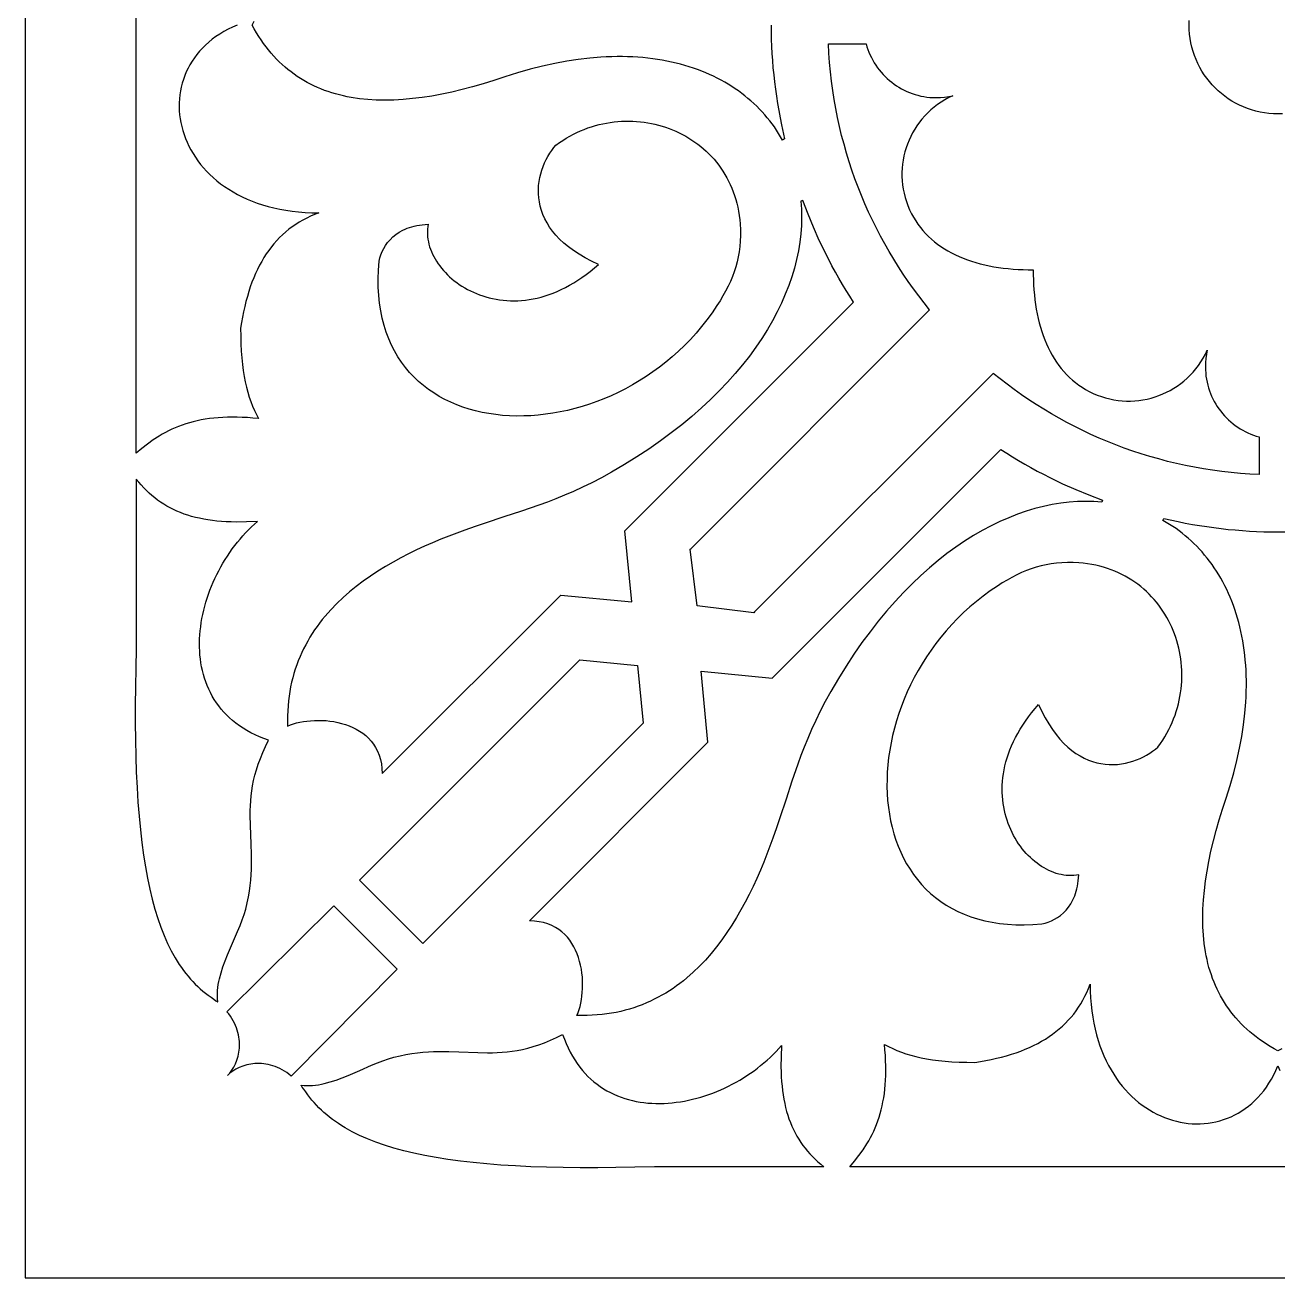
# Model space of a CAD drawing. Extents: x -86.7 to -36.7, y -118.9 to -68.9.
# Drawn here: x -86.72 to -61.72, y -118.87 to -93.87 of the extents above; entities that cross this region are included whole.
import ezdxf

# ---------------------------------------------------------------- set-up
doc = ezdxf.new("R2010")
doc.units = 0
doc.header["$MEASUREMENT"] = 0
doc.layers.add('LAYER_1', color=18, linetype='CONTINUOUS')

msp = doc.modelspace()

# ---------------------------------------------------------------- linework, layer by layer
at = {"layer": 'LAYER_1'}
for points in [[(-86.719, -118.871), (-36.719, -118.871), (-36.719, -68.871), (-86.719, -68.871)], [(-66.601, -98.754), (-66.601, -98.856), (-66.599, -98.958), (-66.594, -99.058), (-66.588, -99.158), (-66.579, -99.256), (-66.569, -99.352), (-66.556, -99.447), (-66.541, -99.541), (-66.523, -99.633), (-66.504, -99.724), (-66.482, -99.812), (-66.458, -99.9), (-66.432, -99.985), (-66.404, -100.068), (-66.373, -100.15), (-66.34, -100.229), (-66.304, -100.307), (-66.267, -100.382), (-66.227, -100.456), (-66.184, -100.527), (-66.139, -100.595), (-66.092, -100.662), (-66.042, -100.726), (-65.99, -100.787), (-65.936, -100.846), (-65.879, -100.903), (-65.819, -100.956), (-65.757, -101.007), (-65.693, -101.055), (-65.626, -101.1), (-65.556, -101.143), (-65.484, -101.182), (-65.404, -101.221), (-65.324, -101.255), (-65.242, -101.284), (-65.16, -101.31), (-65.077, -101.331), (-64.994, -101.348), (-64.91, -101.36), (-64.827, -101.368), (-64.743, -101.373), (-64.66, -101.373), (-64.577, -101.369), (-64.494, -101.361), (-64.413, -101.349), (-64.331, -101.334), (-64.251, -101.314), (-64.172, -101.291), (-64.094, -101.264), (-64.017, -101.233), (-63.942, -101.199), (-63.869, -101.161), (-63.797, -101.119), (-63.727, -101.074), (-63.66, -101.026), (-63.594, -100.974), (-63.531, -100.918), (-63.47, -100.86), (-63.412, -100.798), (-63.357, -100.733), (-63.305, -100.664), (-63.256, -100.593), (-63.21, -100.518), (-63.168, -100.44), (-63.129, -100.359), (-63.145, -100.44), (-63.157, -100.522), (-63.164, -100.606), (-63.167, -100.69), (-63.165, -100.753), (-63.161, -100.815), (-63.155, -100.876), (-63.146, -100.936), (-63.134, -100.996), (-63.12, -101.054), (-63.104, -101.112), (-63.086, -101.168), (-63.065, -101.224), (-63.042, -101.278), (-63.017, -101.332), (-62.99, -101.384), (-62.961, -101.435), (-62.93, -101.484), (-62.897, -101.532), (-62.862, -101.579), (-62.825, -101.624), (-62.786, -101.668), (-62.746, -101.71), (-62.704, -101.751), (-62.661, -101.789), (-62.616, -101.826), (-62.57, -101.862), (-62.522, -101.895), (-62.472, -101.926), (-62.422, -101.956), (-62.37, -101.983), (-62.317, -102.009), (-62.262, -102.032), (-62.207, -102.053), (-62.151, -102.072), (-62.093, -102.089), (-62.093, -102.841), (-62.281, -102.832), (-62.468, -102.818), (-62.654, -102.801), (-62.839, -102.78), (-63.023, -102.755), (-63.205, -102.727), (-63.386, -102.694), (-63.566, -102.659), (-63.745, -102.619), (-63.922, -102.577), (-64.098, -102.53), (-64.273, -102.481), (-64.446, -102.427), (-64.617, -102.371), (-64.787, -102.311), (-64.956, -102.248), (-65.122, -102.181), (-65.287, -102.112), (-65.451, -102.039), (-65.612, -101.963), (-65.772, -101.884), (-65.93, -101.802), (-66.087, -101.717), (-66.241, -101.628), (-66.393, -101.537), (-66.544, -101.443), (-66.692, -101.347), (-66.839, -101.247), (-66.983, -101.144), (-67.125, -101.039), (-67.265, -100.931), (-67.403, -100.821), (-72.165, -105.583), (-72.18, -105.597), (-73.31, -105.463), (-73.445, -104.332), (-73.431, -104.317), (-68.669, -99.555), (-68.779, -99.417), (-68.887, -99.277), (-68.992, -99.135), (-69.095, -98.991), (-69.195, -98.844), (-69.291, -98.696), (-69.385, -98.545), (-69.476, -98.393), (-69.565, -98.239), (-69.65, -98.082), (-69.732, -97.924), (-69.811, -97.765), (-69.887, -97.603), (-69.96, -97.439), (-70.029, -97.274), (-70.096, -97.108), (-70.159, -96.939), (-70.219, -96.769), (-70.275, -96.598), (-70.329, -96.425), (-70.378, -96.25), (-70.425, -96.074), (-70.467, -95.897), (-70.507, -95.718), (-70.542, -95.538), (-70.575, -95.357), (-70.603, -95.175), (-70.628, -94.991), (-70.649, -94.806), (-70.666, -94.62), (-70.68, -94.433), (-70.689, -94.245), (-69.937, -94.245), (-69.92, -94.303), (-69.901, -94.359), (-69.88, -94.415), (-69.857, -94.469), (-69.831, -94.522), (-69.804, -94.574), (-69.774, -94.624), (-69.743, -94.674), (-69.71, -94.722), (-69.674, -94.768), (-69.637, -94.813), (-69.598, -94.857), (-69.558, -94.898), (-69.516, -94.939), (-69.472, -94.977), (-69.427, -95.014), (-69.38, -95.049), (-69.332, -95.082), (-69.283, -95.113), (-69.232, -95.142), (-69.18, -95.169), (-69.126, -95.194), (-69.072, -95.217), (-69.016, -95.238), (-68.96, -95.257), (-68.902, -95.273), (-68.843, -95.287), (-68.784, -95.298), (-68.724, -95.307), (-68.663, -95.314), (-68.601, -95.318), (-68.538, -95.319), (-68.453, -95.316), (-68.37, -95.309), (-68.288, -95.297), (-68.207, -95.281), (-68.289, -95.32), (-68.366, -95.362), (-68.441, -95.408), (-68.512, -95.457), (-68.581, -95.51), (-68.646, -95.565), (-68.708, -95.623), (-68.766, -95.683), (-68.822, -95.746), (-68.874, -95.812), (-68.922, -95.879), (-68.967, -95.949), (-69.009, -96.021), (-69.047, -96.094), (-69.081, -96.17), (-69.112, -96.246), (-69.139, -96.324), (-69.162, -96.403), (-69.182, -96.483), (-69.197, -96.565), (-69.209, -96.646), (-69.217, -96.729), (-69.221, -96.812), (-69.221, -96.895), (-69.216, -96.979), (-69.208, -97.062), (-69.195, -97.146), (-69.179, -97.229), (-69.158, -97.311), (-69.132, -97.394), (-69.103, -97.475), (-69.069, -97.556), (-69.03, -97.635), (-68.991, -97.708), (-68.948, -97.777), (-68.903, -97.844), (-68.855, -97.909), (-68.804, -97.971), (-68.75, -98.031), (-68.694, -98.088), (-68.635, -98.142), (-68.574, -98.194), (-68.51, -98.244), (-68.443, -98.291), (-68.375, -98.336), (-68.304, -98.379), (-68.23, -98.419), (-68.155, -98.456), (-68.077, -98.492), (-67.998, -98.525), (-67.916, -98.556), (-67.833, -98.584), (-67.747, -98.61), (-67.66, -98.634), (-67.571, -98.656), (-67.481, -98.675), (-67.389, -98.693), (-67.295, -98.708), (-67.2, -98.721), (-67.103, -98.732), (-67.005, -98.74), (-66.906, -98.747), (-66.806, -98.751), (-66.704, -98.753)], [(-78.676, -97.845), (-78.684, -97.894), (-78.689, -97.944), (-78.691, -97.993), (-78.691, -98.043), (-78.687, -98.094), (-78.681, -98.144), (-78.672, -98.194), (-78.661, -98.244), (-78.646, -98.294), (-78.63, -98.344), (-78.61, -98.393), (-78.589, -98.442), (-78.565, -98.491), (-78.538, -98.539), (-78.509, -98.586), (-78.478, -98.633), (-78.445, -98.679), (-78.41, -98.724), (-78.372, -98.768), (-78.333, -98.812), (-78.291, -98.854), (-78.247, -98.895), (-78.202, -98.935), (-78.155, -98.974), (-78.105, -99.011), (-78.054, -99.047), (-78.002, -99.082), (-77.947, -99.115), (-77.891, -99.146), (-77.833, -99.176), (-77.774, -99.204), (-77.714, -99.23), (-77.652, -99.254), (-77.588, -99.276), (-77.523, -99.296), (-77.457, -99.314), (-77.39, -99.329), (-77.321, -99.343), (-77.251, -99.354), (-77.181, -99.362), (-77.109, -99.368), (-77.036, -99.372), (-76.962, -99.373), (-76.887, -99.371), (-76.812, -99.366), (-76.735, -99.358), (-76.658, -99.348), (-76.58, -99.334), (-76.501, -99.318), (-76.422, -99.298), (-76.342, -99.275), (-76.262, -99.248), (-76.181, -99.219), (-76.1, -99.185), (-76.019, -99.149), (-75.937, -99.108), (-75.855, -99.064), (-75.772, -99.016), (-75.69, -98.965), (-75.607, -98.909), (-75.524, -98.85), (-75.441, -98.786), (-75.358, -98.718), (-75.275, -98.647), (-75.415, -98.582), (-75.545, -98.515), (-75.665, -98.445), (-75.775, -98.373), (-75.876, -98.299), (-75.968, -98.222), (-76.052, -98.144), (-76.127, -98.065), (-76.194, -97.984), (-76.253, -97.903), (-76.304, -97.82), (-76.348, -97.737), (-76.385, -97.653), (-76.415, -97.569), (-76.439, -97.485), (-76.457, -97.402), (-76.468, -97.318), (-76.474, -97.236), (-76.475, -97.154), (-76.471, -97.073), (-76.462, -96.994), (-76.448, -96.916), (-76.43, -96.84), (-76.408, -96.765), (-76.383, -96.693), (-76.354, -96.623), (-76.322, -96.556), (-76.287, -96.492), (-76.25, -96.43), (-76.21, -96.372), (-76.169, -96.317), (-76.126, -96.266), (-76.058, -96.217), (-75.989, -96.172), (-75.92, -96.128), (-75.85, -96.088), (-75.779, -96.05), (-75.707, -96.015), (-75.634, -95.983), (-75.562, -95.953), (-75.488, -95.925), (-75.414, -95.9), (-75.34, -95.878), (-75.266, -95.858), (-75.191, -95.841), (-75.116, -95.826), (-75.041, -95.814), (-74.965, -95.804), (-74.89, -95.796), (-74.815, -95.791), (-74.74, -95.788), (-74.665, -95.788), (-74.59, -95.79), (-74.516, -95.794), (-74.442, -95.801), (-74.368, -95.81), (-74.295, -95.821), (-74.222, -95.834), (-74.15, -95.85), (-74.078, -95.868), (-74.008, -95.888), (-73.938, -95.91), (-73.869, -95.935), (-73.8, -95.961), (-73.733, -95.99), (-73.667, -96.021), (-73.602, -96.054), (-73.537, -96.089), (-73.475, -96.126), (-73.413, -96.165), (-73.353, -96.206), (-73.294, -96.25), (-73.236, -96.295), (-73.18, -96.342), (-73.126, -96.391), (-73.073, -96.442), (-73.022, -96.495), (-72.972, -96.55), (-72.925, -96.607), (-72.879, -96.665), (-72.835, -96.726), (-72.793, -96.788), (-72.754, -96.852), (-72.716, -96.918), (-72.68, -96.985), (-72.647, -97.055), (-72.616, -97.126), (-72.588, -97.199), (-72.561, -97.273), (-72.538, -97.35), (-72.516, -97.428), (-72.498, -97.507), (-72.482, -97.588), (-72.468, -97.671), (-72.458, -97.755), (-72.45, -97.841), (-72.444, -97.958), (-72.443, -98.072), (-72.447, -98.182), (-72.456, -98.289), (-72.469, -98.394), (-72.488, -98.497), (-72.51, -98.598), (-72.538, -98.697), (-72.569, -98.795), (-72.606, -98.891), (-72.646, -98.988), (-72.691, -99.083), (-72.74, -99.179), (-72.794, -99.275), (-72.851, -99.371), (-72.913, -99.468), (-73.011, -99.613), (-73.113, -99.753), (-73.219, -99.888), (-73.33, -100.018), (-73.443, -100.144), (-73.561, -100.264), (-73.681, -100.38), (-73.805, -100.491), (-73.932, -100.597), (-74.061, -100.698), (-74.192, -100.794), (-74.326, -100.885), (-74.463, -100.971), (-74.601, -101.053), (-74.74, -101.129), (-74.882, -101.201), (-75.024, -101.267), (-75.168, -101.329), (-75.313, -101.385), (-75.458, -101.436), (-75.604, -101.483), (-75.75, -101.524), (-75.897, -101.561), (-76.043, -101.592), (-76.19, -101.618), (-76.335, -101.639), (-76.481, -101.656), (-76.625, -101.667), (-76.768, -101.672), (-76.911, -101.673), (-77.052, -101.669), (-77.191, -101.659), (-77.328, -101.645), (-77.464, -101.625), (-77.597, -101.6), (-77.728, -101.57), (-77.857, -101.535), (-77.983, -101.494), (-78.105, -101.449), (-78.225, -101.398), (-78.341, -101.341), (-78.454, -101.28), (-78.563, -101.213), (-78.669, -101.141), (-78.77, -101.064), (-78.866, -100.982), (-78.959, -100.894), (-79.046, -100.801), (-79.129, -100.703), (-79.207, -100.599), (-79.279, -100.49), (-79.346, -100.375), (-79.408, -100.256), (-79.463, -100.13), (-79.513, -100), (-79.556, -99.864), (-79.593, -99.723), (-79.623, -99.576), (-79.646, -99.424), (-79.663, -99.266), (-79.672, -99.103), (-79.674, -98.935), (-79.668, -98.761), (-79.654, -98.582), (-79.638, -98.518), (-79.617, -98.455), (-79.592, -98.392), (-79.562, -98.33), (-79.526, -98.269), (-79.484, -98.21), (-79.437, -98.154), (-79.382, -98.1), (-79.322, -98.05), (-79.253, -98.005), (-79.178, -97.963), (-79.137, -97.945), (-79.095, -97.927), (-79.05, -97.911), (-79.003, -97.897), (-78.954, -97.884), (-78.903, -97.873), (-78.85, -97.863), (-78.794, -97.855), (-78.736, -97.849)], [(-71.237, -97.384), (-71.227, -97.544), (-71.224, -97.707), (-71.229, -97.871), (-71.241, -98.038), (-71.261, -98.206), (-71.289, -98.376), (-71.325, -98.547), (-71.369, -98.72), (-71.421, -98.893), (-71.481, -99.068), (-71.55, -99.243), (-71.626, -99.419), (-71.711, -99.596), (-71.805, -99.772), (-71.907, -99.949), (-72.017, -100.125), (-72.137, -100.301), (-72.265, -100.477), (-72.402, -100.652), (-72.547, -100.826), (-72.702, -101), (-72.866, -101.172), (-73.039, -101.343), (-73.221, -101.512), (-73.412, -101.68), (-73.613, -101.846), (-73.824, -102.01), (-74.043, -102.171), (-74.273, -102.331), (-74.512, -102.487), (-74.761, -102.641), (-75.019, -102.793), (-75.22, -102.903), (-75.412, -103.004), (-75.598, -103.095), (-75.778, -103.178), (-75.954, -103.254), (-76.126, -103.324), (-76.297, -103.389), (-76.467, -103.451), (-76.81, -103.569), (-77.164, -103.685), (-77.539, -103.808), (-77.738, -103.876), (-77.945, -103.949), (-78.105, -104.007), (-78.265, -104.068), (-78.425, -104.132), (-78.586, -104.2), (-78.747, -104.27), (-78.906, -104.344), (-79.065, -104.421), (-79.222, -104.502), (-79.377, -104.587), (-79.53, -104.676), (-79.68, -104.768), (-79.827, -104.865), (-79.971, -104.966), (-80.11, -105.072), (-80.245, -105.182), (-80.375, -105.296), (-80.501, -105.415), (-80.62, -105.539), (-80.734, -105.669), (-80.788, -105.735), (-80.841, -105.803), (-80.892, -105.872), (-80.941, -105.942), (-80.989, -106.014), (-81.035, -106.087), (-81.078, -106.162), (-81.12, -106.238), (-81.16, -106.315), (-81.198, -106.394), (-81.233, -106.474), (-81.267, -106.555), (-81.298, -106.638), (-81.327, -106.723), (-81.354, -106.809), (-81.378, -106.897), (-81.4, -106.986), (-81.42, -107.076), (-81.437, -107.168), (-81.451, -107.262), (-81.463, -107.358), (-81.472, -107.455), (-81.479, -107.553), (-81.482, -107.653), (-81.483, -107.755), (-81.481, -107.859), (-81.425, -107.836), (-81.365, -107.816), (-81.302, -107.798), (-81.236, -107.783), (-81.166, -107.77), (-81.095, -107.759), (-81.021, -107.752), (-80.946, -107.747), (-80.869, -107.745), (-80.792, -107.747), (-80.714, -107.751), (-80.635, -107.759), (-80.557, -107.771), (-80.479, -107.786), (-80.403, -107.805), (-80.327, -107.828), (-80.253, -107.854), (-80.182, -107.885), (-80.112, -107.92), (-80.046, -107.959), (-79.982, -108.002), (-79.922, -108.05), (-79.866, -108.103), (-79.814, -108.161), (-79.766, -108.223), (-79.724, -108.29), (-79.686, -108.363), (-79.655, -108.441), (-79.629, -108.524), (-79.61, -108.612), (-79.598, -108.706), (-79.593, -108.806), (-76.031, -105.245), (-74.612, -105.38), (-74.752, -103.966), (-70.189, -99.402), (-70.264, -99.284), (-70.338, -99.165), (-70.411, -99.045), (-70.481, -98.923), (-70.55, -98.8), (-70.618, -98.676), (-70.684, -98.551), (-70.748, -98.424), (-70.81, -98.297), (-70.871, -98.168), (-70.987, -97.907), (-71.096, -97.643), (-71.198, -97.375)], [(-65.232, -103.389), (-65.392, -103.379), (-65.555, -103.376), (-65.719, -103.381), (-65.886, -103.393), (-66.054, -103.413), (-66.224, -103.441), (-66.395, -103.477), (-66.568, -103.521), (-66.741, -103.573), (-66.916, -103.633), (-67.091, -103.702), (-67.267, -103.778), (-67.444, -103.863), (-67.62, -103.957), (-67.797, -104.059), (-67.973, -104.169), (-68.149, -104.289), (-68.325, -104.417), (-68.5, -104.554), (-68.674, -104.699), (-68.848, -104.854), (-69.02, -105.018), (-69.191, -105.191), (-69.36, -105.373), (-69.528, -105.565), (-69.694, -105.765), (-69.858, -105.976), (-70.019, -106.195), (-70.179, -106.425), (-70.335, -106.664), (-70.49, -106.913), (-70.641, -107.171), (-70.751, -107.372), (-70.852, -107.564), (-70.943, -107.75), (-71.026, -107.93), (-71.102, -108.106), (-71.172, -108.278), (-71.237, -108.449), (-71.299, -108.619), (-71.416, -108.962), (-71.532, -109.316), (-71.656, -109.691), (-71.724, -109.89), (-71.797, -110.097), (-71.855, -110.256), (-71.916, -110.416), (-71.98, -110.577), (-72.047, -110.738), (-72.118, -110.898), (-72.192, -111.058), (-72.269, -111.217), (-72.35, -111.374), (-72.435, -111.529), (-72.524, -111.682), (-72.616, -111.832), (-72.713, -111.979), (-72.814, -112.123), (-72.92, -112.262), (-73.029, -112.397), (-73.144, -112.528), (-73.263, -112.653), (-73.387, -112.772), (-73.517, -112.886), (-73.583, -112.94), (-73.651, -112.993), (-73.72, -113.044), (-73.79, -113.093), (-73.862, -113.141), (-73.935, -113.187), (-74.01, -113.23), (-74.086, -113.272), (-74.163, -113.312), (-74.242, -113.35), (-74.322, -113.385), (-74.403, -113.419), (-74.486, -113.45), (-74.571, -113.479), (-74.657, -113.506), (-74.745, -113.53), (-74.834, -113.552), (-74.924, -113.572), (-75.016, -113.589), (-75.11, -113.603), (-75.206, -113.615), (-75.303, -113.624), (-75.401, -113.63), (-75.501, -113.634), (-75.603, -113.635), (-75.707, -113.633), (-75.684, -113.577), (-75.664, -113.517), (-75.646, -113.454), (-75.631, -113.388), (-75.618, -113.318), (-75.607, -113.247), (-75.6, -113.173), (-75.595, -113.098), (-75.593, -113.021), (-75.595, -112.944), (-75.599, -112.866), (-75.607, -112.787), (-75.619, -112.709), (-75.634, -112.631), (-75.653, -112.555), (-75.675, -112.479), (-75.702, -112.406), (-75.733, -112.334), (-75.767, -112.264), (-75.807, -112.198), (-75.85, -112.134), (-75.898, -112.074), (-75.951, -112.018), (-76.008, -111.966), (-76.071, -111.918), (-76.138, -111.876), (-76.211, -111.839), (-76.289, -111.807), (-76.372, -111.782), (-76.46, -111.763), (-76.555, -111.751), (-76.654, -111.746), (-73.093, -108.183), (-73.228, -106.764), (-71.814, -106.904), (-67.25, -102.341), (-67.132, -102.416), (-67.013, -102.49), (-66.893, -102.563), (-66.771, -102.633), (-66.648, -102.702), (-66.524, -102.77), (-66.399, -102.835), (-66.272, -102.9), (-66.016, -103.023), (-65.755, -103.139), (-65.491, -103.248), (-65.223, -103.35)], [(-82.872, -113.361), (-82.878, -113.305), (-82.881, -113.248), (-82.88, -113.191), (-82.877, -113.134), (-82.872, -113.076), (-82.863, -113.018), (-82.853, -112.959), (-82.84, -112.9), (-82.809, -112.782), (-82.771, -112.664), (-82.727, -112.545), (-82.68, -112.426), (-82.579, -112.189), (-82.477, -111.956), (-82.43, -111.842), (-82.386, -111.729), (-82.348, -111.619), (-82.317, -111.511), (-82.288, -111.389), (-82.264, -111.27), (-82.244, -111.154), (-82.228, -111.042), (-82.217, -110.932), (-82.208, -110.824), (-82.203, -110.719), (-82.2, -110.616), (-82.201, -110.414), (-82.207, -110.218), (-82.223, -109.834), (-82.227, -109.643), (-82.226, -109.546), (-82.222, -109.449), (-82.217, -109.351), (-82.208, -109.252), (-82.195, -109.151), (-82.179, -109.049), (-82.158, -108.945), (-82.133, -108.839), (-82.102, -108.73), (-82.066, -108.619), (-82.024, -108.505), (-81.976, -108.388), (-81.921, -108.267), (-81.859, -108.143), (-81.954, -108.11), (-82.044, -108.073), (-82.131, -108.034), (-82.214, -107.993), (-82.294, -107.949), (-82.37, -107.902), (-82.442, -107.854), (-82.512, -107.803), (-82.577, -107.75), (-82.64, -107.695), (-82.699, -107.638), (-82.754, -107.58), (-82.807, -107.519), (-82.856, -107.457), (-82.902, -107.393), (-82.945, -107.327), (-82.985, -107.26), (-83.022, -107.191), (-83.055, -107.121), (-83.086, -107.05), (-83.114, -106.977), (-83.139, -106.904), (-83.161, -106.829), (-83.18, -106.753), (-83.196, -106.677), (-83.21, -106.599), (-83.221, -106.521), (-83.229, -106.442), (-83.234, -106.363), (-83.238, -106.283), (-83.238, -106.202), (-83.236, -106.121), (-83.231, -106.04), (-83.224, -105.959), (-83.215, -105.877), (-83.203, -105.795), (-83.189, -105.714), (-83.173, -105.632), (-83.154, -105.55), (-83.134, -105.469), (-83.111, -105.388), (-83.086, -105.307), (-83.059, -105.227), (-83.029, -105.148), (-82.998, -105.068), (-82.965, -104.99), (-82.93, -104.912), (-82.893, -104.835), (-82.854, -104.759), (-82.814, -104.684), (-82.772, -104.61), (-82.727, -104.538), (-82.682, -104.466), (-82.634, -104.396), (-82.585, -104.326), (-82.535, -104.259), (-82.483, -104.193), (-82.429, -104.128), (-82.374, -104.065), (-82.318, -104.004), (-82.26, -103.945), (-82.201, -103.887), (-82.14, -103.832), (-82.078, -103.778), (-82.298, -103.787), (-82.507, -103.788), (-82.607, -103.786), (-82.704, -103.782), (-82.799, -103.776), (-82.892, -103.768), (-82.982, -103.757), (-83.069, -103.745), (-83.155, -103.731), (-83.237, -103.714), (-83.318, -103.696), (-83.397, -103.675), (-83.473, -103.653), (-83.547, -103.628), (-83.619, -103.601), (-83.69, -103.572), (-83.758, -103.541), (-83.825, -103.507), (-83.89, -103.472), (-83.953, -103.434), (-84.014, -103.394), (-84.074, -103.351), (-84.132, -103.307), (-84.189, -103.26), (-84.244, -103.211), (-84.298, -103.159), (-84.35, -103.106), (-84.401, -103.049), (-84.451, -102.991), (-84.5, -102.93), (-84.5, -106.31), (-84.511, -106.701), (-84.518, -107.079), (-84.522, -107.445), (-84.522, -107.797), (-84.518, -108.137), (-84.511, -108.465), (-84.5, -108.781), (-84.485, -109.085), (-84.466, -109.377), (-84.444, -109.658), (-84.418, -109.927), (-84.388, -110.185), (-84.355, -110.433), (-84.317, -110.669), (-84.275, -110.895), (-84.23, -111.111), (-84.181, -111.316), (-84.127, -111.512), (-84.07, -111.697), (-84.009, -111.874), (-83.943, -112.04), (-83.874, -112.198), (-83.801, -112.346), (-83.723, -112.485), (-83.683, -112.552), (-83.641, -112.616), (-83.599, -112.679), (-83.555, -112.739), (-83.511, -112.797), (-83.465, -112.853), (-83.419, -112.907), (-83.371, -112.959), (-83.322, -113.009), (-83.273, -113.057), (-83.222, -113.103), (-83.17, -113.148), (-83.117, -113.19), (-83.063, -113.23), (-83.008, -113.269), (-82.951, -113.306), (-82.911, -113.342), (-82.888, -113.358), (-82.878, -113.362)], [(-65.693, -110.828), (-65.742, -110.836), (-65.792, -110.841), (-65.841, -110.844), (-65.891, -110.843), (-65.942, -110.839), (-65.992, -110.833), (-66.042, -110.824), (-66.092, -110.813), (-66.142, -110.799), (-66.192, -110.782), (-66.241, -110.763), (-66.29, -110.741), (-66.339, -110.717), (-66.387, -110.69), (-66.434, -110.662), (-66.481, -110.631), (-66.527, -110.597), (-66.572, -110.562), (-66.616, -110.524), (-66.66, -110.485), (-66.702, -110.443), (-66.743, -110.4), (-66.783, -110.354), (-66.822, -110.307), (-66.859, -110.257), (-66.895, -110.206), (-66.93, -110.154), (-66.963, -110.099), (-66.994, -110.043), (-67.024, -109.986), (-67.051, -109.926), (-67.077, -109.866), (-67.102, -109.804), (-67.124, -109.74), (-67.144, -109.675), (-67.162, -109.609), (-67.177, -109.542), (-67.191, -109.473), (-67.202, -109.403), (-67.21, -109.332), (-67.216, -109.261), (-67.22, -109.188), (-67.22, -109.114), (-67.219, -109.039), (-67.214, -108.963), (-67.206, -108.887), (-67.196, -108.81), (-67.182, -108.732), (-67.166, -108.653), (-67.146, -108.574), (-67.123, -108.494), (-67.096, -108.414), (-67.067, -108.333), (-67.033, -108.252), (-66.997, -108.17), (-66.956, -108.088), (-66.912, -108.006), (-66.864, -107.924), (-66.813, -107.841), (-66.757, -107.759), (-66.698, -107.676), (-66.634, -107.593), (-66.566, -107.51), (-66.494, -107.427), (-66.43, -107.567), (-66.363, -107.697), (-66.293, -107.817), (-66.221, -107.927), (-66.147, -108.028), (-66.07, -108.12), (-65.992, -108.204), (-65.913, -108.279), (-65.832, -108.345), (-65.751, -108.404), (-65.668, -108.456), (-65.585, -108.5), (-65.501, -108.537), (-65.417, -108.567), (-65.333, -108.591), (-65.25, -108.609), (-65.166, -108.62), (-65.084, -108.626), (-65.002, -108.627), (-64.921, -108.623), (-64.842, -108.614), (-64.764, -108.6), (-64.688, -108.582), (-64.613, -108.56), (-64.541, -108.535), (-64.471, -108.506), (-64.404, -108.474), (-64.34, -108.439), (-64.278, -108.402), (-64.22, -108.362), (-64.165, -108.321), (-64.114, -108.278), (-64.065, -108.21), (-64.019, -108.141), (-63.976, -108.072), (-63.936, -108.002), (-63.898, -107.931), (-63.863, -107.859), (-63.831, -107.787), (-63.801, -107.714), (-63.773, -107.64), (-63.748, -107.566), (-63.726, -107.492), (-63.706, -107.418), (-63.689, -107.343), (-63.674, -107.268), (-63.662, -107.193), (-63.652, -107.117), (-63.644, -107.042), (-63.639, -106.967), (-63.636, -106.892), (-63.636, -106.817), (-63.638, -106.742), (-63.642, -106.668), (-63.649, -106.594), (-63.658, -106.52), (-63.669, -106.447), (-63.682, -106.374), (-63.698, -106.302), (-63.716, -106.231), (-63.736, -106.16), (-63.758, -106.09), (-63.783, -106.021), (-63.809, -105.952), (-63.838, -105.885), (-63.869, -105.819), (-63.902, -105.754), (-63.937, -105.69), (-63.974, -105.627), (-64.013, -105.565), (-64.054, -105.505), (-64.097, -105.446), (-64.143, -105.388), (-64.19, -105.332), (-64.239, -105.278), (-64.29, -105.225), (-64.343, -105.174), (-64.398, -105.125), (-64.454, -105.077), (-64.513, -105.031), (-64.573, -104.987), (-64.636, -104.946), (-64.7, -104.906), (-64.765, -104.868), (-64.833, -104.833), (-64.902, -104.799), (-64.974, -104.768), (-65.046, -104.74), (-65.121, -104.714), (-65.197, -104.69), (-65.275, -104.669), (-65.355, -104.65), (-65.436, -104.634), (-65.519, -104.621), (-65.603, -104.61), (-65.689, -104.603), (-65.806, -104.597), (-65.919, -104.596), (-66.03, -104.599), (-66.137, -104.608), (-66.242, -104.622), (-66.345, -104.64), (-66.446, -104.662), (-66.545, -104.69), (-66.643, -104.722), (-66.739, -104.758), (-66.836, -104.798), (-66.931, -104.843), (-67.027, -104.892), (-67.123, -104.946), (-67.219, -105.003), (-67.316, -105.065), (-67.461, -105.163), (-67.601, -105.265), (-67.736, -105.372), (-67.866, -105.482), (-67.992, -105.596), (-68.112, -105.713), (-68.228, -105.833), (-68.339, -105.957), (-68.445, -106.084), (-68.546, -106.213), (-68.642, -106.345), (-68.733, -106.479), (-68.819, -106.615), (-68.901, -106.753), (-68.977, -106.892), (-69.049, -107.034), (-69.115, -107.176), (-69.176, -107.32), (-69.233, -107.465), (-69.284, -107.61), (-69.331, -107.756), (-69.372, -107.902), (-69.409, -108.049), (-69.44, -108.195), (-69.466, -108.342), (-69.487, -108.488), (-69.504, -108.633), (-69.515, -108.777), (-69.52, -108.921), (-69.521, -109.063), (-69.517, -109.204), (-69.507, -109.343), (-69.493, -109.481), (-69.473, -109.616), (-69.448, -109.749), (-69.418, -109.88), (-69.383, -110.009), (-69.342, -110.135), (-69.296, -110.257), (-69.246, -110.377), (-69.189, -110.493), (-69.128, -110.606), (-69.061, -110.715), (-68.989, -110.821), (-68.912, -110.922), (-68.83, -111.019), (-68.742, -111.111), (-68.649, -111.199), (-68.55, -111.281), (-68.447, -111.359), (-68.338, -111.431), (-68.223, -111.498), (-68.104, -111.56), (-67.978, -111.615), (-67.848, -111.665), (-67.712, -111.708), (-67.571, -111.745), (-67.424, -111.775), (-67.272, -111.798), (-67.114, -111.815), (-66.951, -111.824), (-66.783, -111.826), (-66.609, -111.82), (-66.429, -111.806), (-66.366, -111.79), (-66.303, -111.77), (-66.24, -111.744), (-66.177, -111.714), (-66.117, -111.678), (-66.058, -111.636), (-66.001, -111.589), (-65.948, -111.535), (-65.898, -111.474), (-65.852, -111.406), (-65.811, -111.33), (-65.792, -111.289), (-65.775, -111.247), (-65.759, -111.202), (-65.745, -111.155), (-65.732, -111.106), (-65.721, -111.055), (-65.711, -111.002), (-65.703, -110.946), (-65.697, -110.889)], [(-74.499, -106.651), (-74.386, -107.8), (-78.78, -112.195), (-79.412, -111.564), (-80.043, -110.932), (-75.648, -106.538)], [(-81.407, -114.844), (-81.453, -114.808), (-81.499, -114.775), (-81.545, -114.745), (-81.591, -114.718), (-81.637, -114.694), (-81.683, -114.672), (-81.729, -114.653), (-81.776, -114.637), (-81.821, -114.624), (-81.867, -114.613), (-81.912, -114.604), (-81.957, -114.598), (-82.002, -114.594), (-82.046, -114.592), (-82.089, -114.592), (-82.132, -114.594), (-82.215, -114.604), (-82.295, -114.621), (-82.372, -114.644), (-82.444, -114.673), (-82.512, -114.707), (-82.574, -114.746), (-82.631, -114.788), (-82.682, -114.834), (-82.636, -114.783), (-82.594, -114.726), (-82.555, -114.664), (-82.521, -114.596), (-82.492, -114.524), (-82.469, -114.447), (-82.452, -114.367), (-82.442, -114.284), (-82.44, -114.241), (-82.44, -114.198), (-82.442, -114.154), (-82.446, -114.109), (-82.452, -114.064), (-82.461, -114.019), (-82.472, -113.973), (-82.485, -113.927), (-82.501, -113.881), (-82.52, -113.835), (-82.542, -113.789), (-82.566, -113.743), (-82.593, -113.696), (-82.623, -113.65), (-82.656, -113.604), (-82.692, -113.559), (-80.558, -111.448), (-79.927, -112.079), (-79.296, -112.71)], [(-81.209, -115.024), (-81.153, -115.03), (-81.096, -115.033), (-81.039, -115.032), (-80.982, -115.029), (-80.924, -115.024), (-80.866, -115.015), (-80.807, -115.005), (-80.748, -114.992), (-80.63, -114.961), (-80.512, -114.923), (-80.393, -114.879), (-80.274, -114.832), (-80.037, -114.73), (-79.804, -114.629), (-79.69, -114.582), (-79.577, -114.538), (-79.467, -114.501), (-79.359, -114.469), (-79.237, -114.44), (-79.118, -114.416), (-79.002, -114.396), (-78.89, -114.38), (-78.78, -114.369), (-78.672, -114.361), (-78.567, -114.355), (-78.463, -114.353), (-78.262, -114.353), (-78.066, -114.359), (-77.682, -114.375), (-77.491, -114.379), (-77.394, -114.378), (-77.297, -114.375), (-77.199, -114.369), (-77.1, -114.36), (-76.999, -114.347), (-76.897, -114.331), (-76.793, -114.31), (-76.687, -114.285), (-76.578, -114.254), (-76.467, -114.219), (-76.353, -114.177), (-76.236, -114.129), (-76.116, -114.074), (-75.992, -114.012), (-75.958, -114.106), (-75.922, -114.196), (-75.882, -114.283), (-75.841, -114.366), (-75.797, -114.446), (-75.751, -114.522), (-75.702, -114.595), (-75.651, -114.664), (-75.598, -114.73), (-75.543, -114.792), (-75.487, -114.851), (-75.428, -114.907), (-75.367, -114.959), (-75.305, -115.008), (-75.241, -115.054), (-75.175, -115.097), (-75.108, -115.137), (-75.039, -115.174), (-74.969, -115.207), (-74.898, -115.238), (-74.825, -115.266), (-74.752, -115.291), (-74.677, -115.313), (-74.601, -115.332), (-74.525, -115.348), (-74.447, -115.362), (-74.369, -115.373), (-74.29, -115.381), (-74.211, -115.387), (-74.131, -115.39), (-74.05, -115.39), (-73.969, -115.388), (-73.888, -115.383), (-73.807, -115.377), (-73.725, -115.367), (-73.643, -115.355), (-73.562, -115.341), (-73.48, -115.325), (-73.398, -115.307), (-73.317, -115.286), (-73.236, -115.263), (-73.155, -115.238), (-73.075, -115.211), (-72.995, -115.182), (-72.916, -115.15), (-72.838, -115.117), (-72.76, -115.082), (-72.683, -115.045), (-72.607, -115.007), (-72.532, -114.966), (-72.458, -114.924), (-72.385, -114.88), (-72.314, -114.834), (-72.243, -114.786), (-72.174, -114.737), (-72.107, -114.687), (-72.041, -114.635), (-71.976, -114.581), (-71.913, -114.526), (-71.852, -114.47), (-71.793, -114.412), (-71.735, -114.353), (-71.679, -114.292), (-71.626, -114.231), (-71.635, -114.45), (-71.636, -114.659), (-71.634, -114.759), (-71.63, -114.856), (-71.624, -114.951), (-71.615, -115.044), (-71.605, -115.134), (-71.593, -115.221), (-71.579, -115.307), (-71.562, -115.39), (-71.544, -115.47), (-71.523, -115.549), (-71.501, -115.625), (-71.476, -115.699), (-71.449, -115.772), (-71.42, -115.842), (-71.389, -115.91), (-71.355, -115.977), (-71.32, -116.042), (-71.282, -116.105), (-71.242, -116.166), (-71.199, -116.226), (-71.155, -116.284), (-71.108, -116.341), (-71.059, -116.396), (-71.007, -116.45), (-70.954, -116.502), (-70.897, -116.553), (-70.839, -116.603), (-70.778, -116.652), (-74.158, -116.652), (-74.549, -116.663), (-74.928, -116.67), (-75.293, -116.674), (-75.645, -116.674), (-75.985, -116.67), (-76.313, -116.663), (-76.629, -116.652), (-76.933, -116.637), (-77.225, -116.619), (-77.506, -116.596), (-77.775, -116.57), (-78.033, -116.54), (-78.281, -116.507), (-78.517, -116.469), (-78.743, -116.428), (-78.959, -116.382), (-79.164, -116.333), (-79.36, -116.279), (-79.546, -116.222), (-79.722, -116.161), (-79.888, -116.096), (-80.046, -116.026), (-80.194, -115.953), (-80.334, -115.875), (-80.4, -115.835), (-80.464, -115.793), (-80.527, -115.751), (-80.587, -115.707), (-80.645, -115.663), (-80.701, -115.617), (-80.755, -115.571), (-80.807, -115.523), (-80.857, -115.474), (-80.905, -115.425), (-80.951, -115.374), (-80.996, -115.322), (-81.038, -115.269), (-81.079, -115.215), (-81.117, -115.16), (-81.154, -115.103), (-81.19, -115.063), (-81.206, -115.04), (-81.21, -115.03)]]:
    msp.add_lwpolyline(points, close=True, dxfattribs=at)
for points in [[(-82.488, -93.871), (-82.58, -93.912), (-82.669, -93.955), (-82.753, -94.001), (-82.834, -94.05), (-82.911, -94.102), (-82.984, -94.156), (-83.053, -94.212), (-83.118, -94.271), (-83.179, -94.331), (-83.237, -94.394), (-83.291, -94.459), (-83.341, -94.525), (-83.387, -94.594), (-83.429, -94.663), (-83.467, -94.734), (-83.502, -94.807), (-83.533, -94.881), (-83.56, -94.956), (-83.583, -95.031), (-83.603, -95.108), (-83.619, -95.186), (-83.631, -95.264), (-83.639, -95.342), (-83.644, -95.421), (-83.645, -95.501), (-83.642, -95.58), (-83.635, -95.66), (-83.625, -95.74), (-83.611, -95.819), (-83.594, -95.898), (-83.572, -95.977), (-83.547, -96.056), (-83.519, -96.133), (-83.486, -96.21), (-83.451, -96.287), (-83.411, -96.362), (-83.368, -96.436), (-83.321, -96.509), (-83.271, -96.581), (-83.217, -96.651), (-83.159, -96.72), (-83.098, -96.787), (-83.033, -96.852), (-82.965, -96.916), (-82.893, -96.977), (-82.817, -97.037), (-82.738, -97.094), (-82.656, -97.149), (-82.57, -97.201), (-82.48, -97.251), (-82.387, -97.298), (-82.29, -97.343), (-82.19, -97.384), (-82.086, -97.423), (-81.979, -97.458), (-81.868, -97.49), (-81.754, -97.519), (-81.637, -97.544), (-81.516, -97.566), (-81.391, -97.584), (-81.263, -97.598), (-81.132, -97.609), (-80.997, -97.615), (-80.859, -97.617), (-80.859, -97.618), (-80.859, -97.618), (-80.941, -97.65), (-81.021, -97.685), (-81.099, -97.723), (-81.174, -97.762), (-81.247, -97.805), (-81.318, -97.85), (-81.387, -97.897), (-81.453, -97.947), (-81.517, -97.999), (-81.579, -98.054), (-81.639, -98.112), (-81.696, -98.172), (-81.752, -98.235), (-81.805, -98.3), (-81.856, -98.368), (-81.905, -98.438), (-81.952, -98.511), (-81.997, -98.587), (-82.04, -98.665), (-82.081, -98.746), (-82.12, -98.829), (-82.157, -98.915), (-82.192, -99.004), (-82.225, -99.095), (-82.256, -99.189), (-82.284, -99.286), (-82.312, -99.385), (-82.337, -99.487), (-82.36, -99.592), (-82.381, -99.699), (-82.401, -99.809), (-82.418, -99.922), (-82.417, -100.082), (-82.413, -100.234), (-82.406, -100.378), (-82.395, -100.514), (-82.382, -100.644), (-82.366, -100.766), (-82.347, -100.882), (-82.326, -100.993), (-82.301, -101.098), (-82.275, -101.198), (-82.245, -101.294), (-82.213, -101.386), (-82.178, -101.474), (-82.141, -101.56), (-82.102, -101.642), (-82.06, -101.723), (-82.171, -101.713), (-82.279, -101.705), (-82.384, -101.7), (-82.486, -101.696), (-82.585, -101.696), (-82.682, -101.697), (-82.775, -101.701), (-82.867, -101.707), (-82.955, -101.715), (-83.042, -101.725), (-83.126, -101.738), (-83.207, -101.752), (-83.287, -101.768), (-83.364, -101.787), (-83.44, -101.807), (-83.513, -101.829), (-83.585, -101.854), (-83.655, -101.88), (-83.723, -101.907), (-83.79, -101.937), (-83.855, -101.968), (-83.919, -102.001), (-83.982, -102.036), (-84.043, -102.072), (-84.163, -102.149), (-84.278, -102.232), (-84.39, -102.321), (-84.5, -102.416), (-84.5, -99.922), (-84.5, -94.037), (-84.5, -93.871), (-84.5, -93.706)], [(-71.834, -93.871), (-71.833, -94.012), (-71.83, -94.154), (-71.824, -94.296), (-71.817, -94.438), (-71.807, -94.58), (-71.795, -94.722), (-71.781, -94.865), (-71.766, -95.007), (-71.748, -95.15), (-71.728, -95.293), (-71.706, -95.435), (-71.681, -95.578), (-71.655, -95.72), (-71.627, -95.862), (-71.565, -96.145), (-71.606, -96.166), (-71.644, -96.099), (-71.683, -96.033), (-71.725, -95.969), (-71.768, -95.905), (-71.813, -95.843), (-71.86, -95.781), (-71.909, -95.721), (-71.959, -95.662), (-72.011, -95.604), (-72.064, -95.548), (-72.119, -95.492), (-72.176, -95.438), (-72.234, -95.385), (-72.294, -95.334), (-72.356, -95.284), (-72.419, -95.235), (-72.484, -95.187), (-72.55, -95.141), (-72.618, -95.096), (-72.688, -95.053), (-72.759, -95.011), (-72.832, -94.971), (-72.906, -94.932), (-72.982, -94.894), (-73.059, -94.859), (-73.138, -94.824), (-73.218, -94.792), (-73.299, -94.761), (-73.383, -94.731), (-73.467, -94.703), (-73.553, -94.677), (-73.641, -94.653), (-73.73, -94.63), (-73.82, -94.609), (-73.912, -94.59), (-74.005, -94.573), (-74.1, -94.557), (-74.196, -94.544), (-74.293, -94.532), (-74.392, -94.522), (-74.492, -94.514), (-74.594, -94.508), (-74.696, -94.503), (-74.801, -94.501), (-74.906, -94.501), (-75.013, -94.503), (-75.121, -94.507), (-75.23, -94.512), (-75.453, -94.531), (-75.68, -94.557), (-75.912, -94.592), (-76.15, -94.637), (-76.392, -94.69), (-76.639, -94.752), (-76.89, -94.824), (-77.146, -94.906), (-77.365, -94.978), (-77.58, -95.044), (-77.792, -95.104), (-78, -95.159), (-78.205, -95.208), (-78.406, -95.25), (-78.604, -95.287), (-78.798, -95.317), (-78.989, -95.34), (-79.175, -95.357), (-79.358, -95.368), (-79.536, -95.371), (-79.711, -95.368), (-79.882, -95.358), (-80.048, -95.341), (-80.21, -95.317), (-80.29, -95.302), (-80.368, -95.285), (-80.446, -95.267), (-80.522, -95.247), (-80.597, -95.224), (-80.671, -95.2), (-80.745, -95.174), (-80.816, -95.146), (-80.887, -95.117), (-80.957, -95.085), (-81.025, -95.051), (-81.093, -95.016), (-81.159, -94.978), (-81.224, -94.938), (-81.288, -94.897), (-81.351, -94.853), (-81.412, -94.808), (-81.473, -94.76), (-81.532, -94.71), (-81.59, -94.658), (-81.646, -94.605), (-81.702, -94.549), (-81.756, -94.491), (-81.809, -94.43), (-81.861, -94.368), (-81.911, -94.304), (-81.961, -94.237), (-82.009, -94.168), (-82.055, -94.097), (-82.101, -94.024), (-82.145, -93.949), (-82.188, -93.871), (-82.145, -93.794)], [(-61.628, -95.642), (-61.719, -95.644), (-61.811, -95.642), (-61.901, -95.635), (-61.989, -95.624), (-62.077, -95.608), (-62.162, -95.589), (-62.247, -95.565), (-62.329, -95.537), (-62.409, -95.505), (-62.488, -95.47), (-62.564, -95.431), (-62.639, -95.388), (-62.711, -95.342), (-62.78, -95.292), (-62.847, -95.24), (-62.912, -95.184), (-62.973, -95.125), (-63.032, -95.063), (-63.088, -94.999), (-63.14, -94.932), (-63.19, -94.863), (-63.236, -94.791), (-63.279, -94.716), (-63.318, -94.64), (-63.353, -94.561), (-63.385, -94.481), (-63.413, -94.399), (-63.437, -94.314), (-63.456, -94.229), (-63.472, -94.141), (-63.483, -94.053), (-63.49, -93.963), (-63.492, -93.871), (-63.49, -93.78)], [(-61.642, -114.297), (-61.719, -114.34), (-61.797, -114.297), (-61.872, -114.253), (-61.945, -114.207), (-62.016, -114.161), (-62.085, -114.113), (-62.152, -114.063), (-62.216, -114.013), (-62.278, -113.961), (-62.339, -113.908), (-62.397, -113.854), (-62.453, -113.798), (-62.506, -113.742), (-62.558, -113.684), (-62.608, -113.625), (-62.656, -113.564), (-62.701, -113.503), (-62.745, -113.44), (-62.786, -113.376), (-62.826, -113.311), (-62.864, -113.245), (-62.899, -113.177), (-62.933, -113.109), (-62.965, -113.039), (-62.994, -112.968), (-63.022, -112.897), (-63.048, -112.824), (-63.072, -112.749), (-63.095, -112.674), (-63.115, -112.598), (-63.133, -112.52), (-63.15, -112.442), (-63.165, -112.362), (-63.189, -112.2), (-63.206, -112.034), (-63.216, -111.863), (-63.219, -111.688), (-63.216, -111.51), (-63.205, -111.327), (-63.188, -111.141), (-63.164, -110.95), (-63.134, -110.756), (-63.098, -110.559), (-63.056, -110.357), (-63.007, -110.152), (-62.952, -109.944), (-62.892, -109.732), (-62.825, -109.517), (-62.753, -109.298), (-62.672, -109.042), (-62.6, -108.791), (-62.538, -108.544), (-62.484, -108.302), (-62.44, -108.065), (-62.405, -107.832), (-62.379, -107.605), (-62.36, -107.382), (-62.355, -107.273), (-62.351, -107.165), (-62.349, -107.058), (-62.349, -106.953), (-62.351, -106.849), (-62.356, -106.746), (-62.362, -106.644), (-62.37, -106.544), (-62.38, -106.445), (-62.392, -106.348), (-62.405, -106.252), (-62.421, -106.157), (-62.438, -106.064), (-62.457, -105.972), (-62.478, -105.882), (-62.501, -105.793), (-62.525, -105.705), (-62.551, -105.619), (-62.579, -105.535), (-62.609, -105.451), (-62.64, -105.37), (-62.672, -105.29), (-62.707, -105.211), (-62.742, -105.134), (-62.78, -105.058), (-62.819, -104.984), (-62.859, -104.911), (-62.901, -104.84), (-62.944, -104.77), (-62.989, -104.702), (-63.035, -104.636), (-63.083, -104.571), (-63.132, -104.508), (-63.182, -104.446), (-63.233, -104.386), (-63.286, -104.328), (-63.34, -104.271), (-63.396, -104.216), (-63.452, -104.163), (-63.51, -104.111), (-63.569, -104.061), (-63.629, -104.012), (-63.691, -103.965), (-63.753, -103.92), (-63.817, -103.877), (-63.881, -103.835), (-63.947, -103.796), (-64.013, -103.757), (-63.993, -103.717), (-63.71, -103.779), (-63.568, -103.808), (-63.425, -103.834), (-63.283, -103.858), (-63.14, -103.88), (-62.998, -103.9), (-62.855, -103.918), (-62.713, -103.934), (-62.57, -103.947), (-62.428, -103.959), (-62.286, -103.969), (-62.144, -103.976), (-62.002, -103.982), (-61.86, -103.985), (-61.719, -103.986), (-61.578, -103.985)], [(-61.554, -116.652), (-61.719, -116.652), (-61.885, -116.652), (-67.77, -116.652), (-70.264, -116.652), (-70.17, -116.542), (-70.081, -116.43), (-69.997, -116.315), (-69.92, -116.195), (-69.884, -116.134), (-69.849, -116.071), (-69.816, -116.007), (-69.785, -115.942), (-69.755, -115.875), (-69.727, -115.807), (-69.701, -115.737), (-69.677, -115.665), (-69.655, -115.592), (-69.635, -115.516), (-69.616, -115.439), (-69.6, -115.359), (-69.585, -115.278), (-69.573, -115.194), (-69.563, -115.107), (-69.555, -115.019), (-69.549, -114.928), (-69.545, -114.834), (-69.544, -114.737), (-69.544, -114.638), (-69.547, -114.536), (-69.553, -114.431), (-69.561, -114.323), (-69.571, -114.212), (-69.49, -114.254), (-69.407, -114.293), (-69.322, -114.33), (-69.234, -114.365), (-69.142, -114.397), (-69.046, -114.427), (-68.946, -114.454), (-68.841, -114.478), (-68.73, -114.5), (-68.614, -114.518), (-68.491, -114.534), (-68.362, -114.548), (-68.226, -114.558), (-68.082, -114.565), (-67.93, -114.569), (-67.77, -114.57), (-67.657, -114.553), (-67.547, -114.533), (-67.44, -114.512), (-67.335, -114.489), (-67.233, -114.464), (-67.134, -114.437), (-67.037, -114.408), (-66.943, -114.377), (-66.852, -114.344), (-66.763, -114.309), (-66.677, -114.272), (-66.594, -114.233), (-66.513, -114.192), (-66.435, -114.149), (-66.359, -114.105), (-66.286, -114.057), (-66.216, -114.008), (-66.148, -113.957), (-66.083, -113.904), (-66.02, -113.848), (-65.96, -113.791), (-65.902, -113.731), (-65.847, -113.669), (-65.795, -113.605), (-65.745, -113.539), (-65.698, -113.47), (-65.653, -113.399), (-65.61, -113.326), (-65.571, -113.251), (-65.533, -113.173), (-65.498, -113.093), (-65.466, -113.011), (-65.466, -113.011), (-65.465, -113.011), (-65.463, -113.149), (-65.457, -113.284), (-65.446, -113.415), (-65.432, -113.543), (-65.414, -113.668), (-65.392, -113.789), (-65.367, -113.906), (-65.338, -114.02), (-65.306, -114.131), (-65.271, -114.238), (-65.232, -114.342), (-65.191, -114.442), (-65.146, -114.539), (-65.099, -114.632), (-65.049, -114.722), (-64.997, -114.808), (-64.942, -114.89), (-64.885, -114.969), (-64.825, -115.045), (-64.764, -115.117), (-64.7, -115.185), (-64.635, -115.25), (-64.568, -115.311), (-64.499, -115.369), (-64.429, -115.423), (-64.357, -115.473), (-64.284, -115.52), (-64.21, -115.563), (-64.135, -115.603), (-64.058, -115.638), (-63.981, -115.671), (-63.904, -115.699), (-63.825, -115.724), (-63.746, -115.746), (-63.667, -115.763), (-63.588, -115.777), (-63.508, -115.787), (-63.428, -115.794), (-63.349, -115.797), (-63.269, -115.796), (-63.19, -115.791), (-63.112, -115.783), (-63.034, -115.771), (-62.956, -115.755), (-62.879, -115.735), (-62.804, -115.712), (-62.729, -115.685), (-62.655, -115.654), (-62.582, -115.619), (-62.511, -115.581), (-62.442, -115.539), (-62.373, -115.493), (-62.307, -115.443), (-62.242, -115.389), (-62.179, -115.331), (-62.119, -115.27), (-62.06, -115.205), (-62.004, -115.136), (-61.95, -115.063), (-61.898, -114.986), (-61.849, -114.905), (-61.803, -114.821), (-61.76, -114.732), (-61.719, -114.64), (-61.679, -114.732)]]:
    msp.add_lwpolyline(points, dxfattribs=at)

doc.saveas('drawing.dxf')
